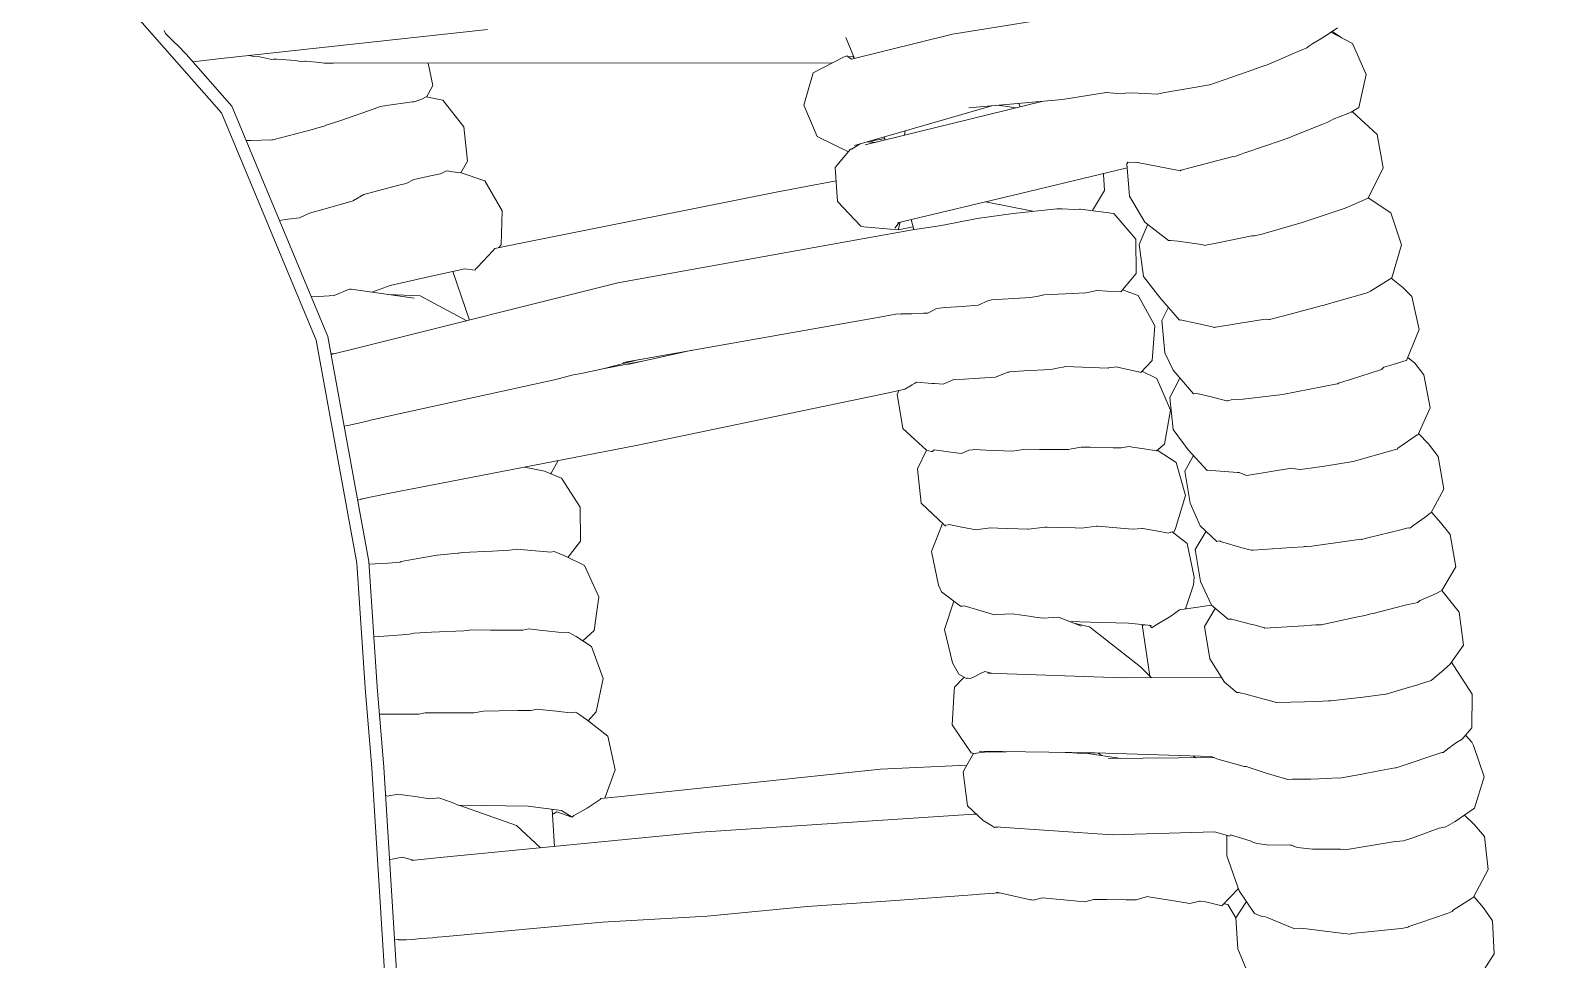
# Model space of a CAD drawing. Header units: centimetres. Extents: x 5488 to 20269, y -31398 to -19684.
# Drawn here: x 11344.11 to 11363.34, y -23768.72 to -23757.04 of the extents above; entities that cross this region are included whole.
import ezdxf

# ---------------------------------------------------------------- set-up
doc = ezdxf.new("R2010")
doc.units = ezdxf.units.CM
doc.layers.add('xxx_Auto_Kaplama_Ahşap Tarama', color=16, linetype='Continuous', lineweight=5)
doc.layers.add('xxx_Auto_Tefris_Tefris', color=32, linetype='Continuous', lineweight=15)

# ---------------------------------------------------------------- blocks, each defined once
blk = doc.blocks.new('trtetre')
at = {"color": 0, "linetype": 'ByBlock'}
for points in [[(413.046, 61.563), (410.988, 59.223)], [(400.119, 60.48), (401.792, 60.215)], [(396.759, 60.097), (397.029, 60.239)], [(396.894, 60.167), (397.015, 60.248)], [(397.077, 60.205), (396.948, 60.295)], [(403.061, 59.899), (401.792, 60.215)], [(407.642, 60.272), (411.031, 59.902)], [(411.582, 60.113), (411.691, 60.222)], [(411.71, 60.258), (411.691, 60.222)], [(396.587, 59.707), (396.759, 60.097)], [(397.178, 60.144), (397.077, 60.205)], [(397.258, 60.097), (397.178, 60.144)], [(397.258, 60.097), (397.308, 60.061)], [(397.308, 60.061), (397.334, 60.04)], [(397.49, 59.975), (397.334, 60.04)], [(403.022, 59.908), (403.133, 60.173)], [(411.543, 60.074), (411.431, 59.962)], [(411.543, 60.074), (411.582, 60.113)], [(397.716, 59.878), (397.49, 59.975)], [(397.716, 59.878), (397.84, 59.824)], [(397.863, 59.818), (397.84, 59.824)], [(403.045, 59.935), (403.022, 59.909)], [(403.107, 59.93), (403.045, 59.935)], [(403.061, 59.899), (403.121, 59.94)], [(403.121, 59.94), (403.162, 59.926)], [(403.543, 59.729), (403.162, 59.926)], [(403.306, 59.851), (409.578, 59.85)], [(408.389, 59.85), (408.327, 59.568)], [(409.697, 59.85), (409.578, 59.85)], [(409.754, 59.856), (409.697, 59.85)], [(409.926, 59.872), (409.754, 59.856)], [(409.926, 59.872), (409.939, 59.874)], [(409.973, 59.864), (409.939, 59.874)], [(409.973, 59.864), (410.056, 59.882)], [(410.056, 59.882), (410.295, 59.9)], [(410.334, 59.9), (410.295, 59.9)], [(410.334, 59.9), (410.353, 59.897)], [(410.506, 59.927), (410.353, 59.897)], [(410.601, 59.937), (410.506, 59.927)], [(410.601, 59.937), (410.617, 59.939)], [(410.617, 59.939), (410.645, 59.944)], [(411.431, 59.962), (410.857, 59.308)], [(411.348, 59.867), (411.031, 59.902)], [(396.678, 59.29), (396.587, 59.707)], [(398.084, 59.741), (397.863, 59.819)], [(398.47, 59.605), (398.084, 59.741)], [(403.662, 59.32), (403.543, 59.729)], [(398.47, 59.605), (398.555, 59.575)], [(398.558, 59.575), (398.555, 59.575)], [(398.777, 59.538), (398.558, 59.575)], [(399.145, 59.475), (398.777, 59.538)], [(399.145, 59.475), (399.155, 59.473)], [(399.155, 59.473), (399.212, 59.458)], [(399.368, 59.466), (399.212, 59.458)], [(399.544, 59.474), (399.368, 59.466)], [(399.544, 59.474), (399.618, 59.472)], [(399.627, 59.469), (399.618, 59.472)], [(399.759, 59.471), (399.627, 59.469)], [(399.759, 59.471), (399.764, 59.471)], [(399.764, 59.471), (399.854, 59.478)], [(399.859, 59.478), (399.854, 59.478)], [(400.406, 59.391), (399.859, 59.478)], [(408.327, 59.568), (408.41, 59.423)], [(396.678, 59.29), (396.774, 59.231)], [(400.406, 59.391), (401.583, 59.289)], [(400.668, 59.368), (401.334, 59.204)], [(400.941, 59.301), (400.956, 59.343)], [(401.126, 59.307), (400.993, 59.288)], [(401.233, 59.32), (401.126, 59.307)], [(403.023, 58.813), (401.294, 59.314)], [(403.492, 58.928), (403.662, 59.32)], [(408.204, 59.384), (407.939, 59.047)], [(408.204, 59.384), (408.412, 59.424)], [(408.466, 59.397), (408.412, 59.424)], [(408.466, 59.397), (408.503, 59.383)], [(408.503, 59.383), (408.564, 59.364)], [(408.564, 59.364), (408.586, 59.364)], [(408.673, 59.352), (408.587, 59.364)], [(408.673, 59.352), (408.852, 59.325)], [(408.852, 59.325), (408.992, 59.306)], [(409.021, 59.291), (408.992, 59.306)], [(409.138, 59.249), (409.021, 59.291)], [(409.138, 59.249), (409.499, 59.125)], [(410.857, 59.308), (409.65, 56.412)], [(396.449, 58.953), (396.76, 59.239)], [(396.827, 59.213), (396.774, 59.231)], [(397, 59.143), (396.827, 59.213)], [(397, 59.143), (397.06, 59.11)], [(397.07, 59.108), (397.06, 59.11)], [(397.154, 59.074), (397.07, 59.108)], [(397.457, 58.953), (397.154, 59.074)], [(402.889, 58.82), (401.334, 59.204)], [(409.499, 59.125), (409.67, 59.068)], [(409.695, 59.058), (409.67, 59.068)], [(409.774, 59.035), (409.695, 59.058)], [(410.988, 59.223), (409.797, 56.366)], [(396.371, 58.532), (396.449, 58.953)], [(397.457, 58.953), (397.581, 58.902)], [(397.595, 58.898), (397.581, 58.902)], [(397.656, 58.877), (397.595, 58.898)], [(398.102, 58.725), (397.656, 58.877)], [(402.387, 58.997), (402.394, 58.942)], [(402.636, 58.883), (402.65, 58.921)], [(402.696, 58.89), (402.643, 58.903)], [(402.759, 58.881), (402.696, 58.89)], [(402.865, 58.859), (402.757, 58.853)], [(402.759, 58.881), (402.833, 58.857)], [(403.099, 58.735), (403.492, 58.928)], [(407.939, 59.047), (407.894, 58.615)], [(409.858, 59.011), (409.774, 59.035)], [(409.858, 59.011), (410.34, 58.883)], [(410.356, 58.885), (410.34, 58.883)], [(410.619, 58.878), (410.356, 58.885)], [(410.619, 58.878), (410.677, 58.876)], [(398.167, 58.702), (398.103, 58.725)], [(398.167, 58.702), (398.226, 58.679)], [(398.275, 58.673), (398.226, 58.679)], [(398.278, 58.672), (398.275, 58.673)], [(398.869, 58.515), (398.278, 58.672)], [(403.02, 58.793), (402.954, 58.833)], [(403.062, 58.769), (403.02, 58.793)], [(403.062, 58.769), (403.072, 58.768)], [(403.266, 58.535), (403.072, 58.768)], [(396.562, 58.153), (396.371, 58.532)], [(398.908, 58.504), (398.869, 58.515)], [(398.908, 58.504), (398.917, 58.502)], [(398.917, 58.502), (398.927, 58.497)], [(398.944, 58.5), (398.927, 58.497)], [(398.944, 58.5), (399.486, 58.606)], [(399.579, 58.602), (399.455, 58.599)], [(399.563, 58.176), (399.596, 58.583)], [(399.583, 58.602), (399.579, 58.602)], [(399.586, 58.602), (399.583, 58.602)], [(399.596, 58.583), (399.586, 58.602)], [(399.592, 58.533), (400.935, 58.212)], [(403.238, 58.109), (403.266, 58.535)], [(407.985, 58.476), (407.675, 58.369)], [(407.894, 58.615), (407.975, 58.472)], [(407.995, 58.471), (407.985, 58.476)], [(408.075, 58.483), (407.995, 58.471)], [(408.075, 58.483), (408.153, 58.495)], [(408.164, 58.49), (408.153, 58.495)], [(408.231, 58.458), (408.164, 58.49)], [(399.89, 58.452), (399.88, 58.247)], [(399.892, 58.461), (399.89, 58.452)], [(403.989, 58.23), (403.255, 58.368)], [(407.458, 57.994), (407.675, 58.369)], [(408.339, 58.436), (408.231, 58.458)], [(408.339, 58.436), (408.531, 58.396)], [(408.531, 58.396), (408.566, 58.388)], [(408.666, 58.337), (408.566, 58.388)], [(408.758, 58.313), (408.666, 58.337)], [(408.758, 58.313), (409.149, 58.208)], [(396.275, 57.968), (396.561, 58.155)], [(396.562, 58.153), (396.852, 58.025)], [(399.371, 57.851), (399.563, 58.176)], [(399.88, 58.247), (400.029, 57.995)], [(401.356, 58.101), (400.822, 57.996)], [(402.483, 57.84), (400.935, 58.212)], [(401.375, 58.106), (401.356, 58.101)], [(402.945, 57.799), (403.238, 58.109)], [(403.989, 58.23), (407.199, 57.588)], [(409.149, 58.208), (409.195, 58.196)], [(409.325, 58.124), (409.195, 58.196)], [(409.325, 58.124), (409.345, 58.113)], [(409.345, 58.113), (409.701, 58.011)], [(396.143, 57.563), (396.275, 57.968)], [(396.852, 58.025), (397.391, 57.845)], [(399.759, 57.959), (399.484, 57.636)], [(400.182, 58.015), (399.759, 57.959)], [(400.192, 58.015), (400.182, 58.015)], [(400.254, 58.01), (400.192, 58.015)], [(400.412, 58.018), (400.254, 58.01)], [(400.48, 58.019), (400.412, 58.018)], [(401.027, 57.958), (400.48, 58.019)], [(400.822, 57.996), (400.776, 57.986)], [(401.481, 57.894), (401.027, 57.958)], [(407.458, 57.994), (407.47, 57.563)], [(409.701, 58.011), (409.879, 57.962)], [(410.007, 57.905), (409.879, 57.962)], [(410.008, 57.905), (410.007, 57.905)], [(410.152, 57.887), (410.008, 57.905)], [(397.391, 57.845), (397.871, 57.708)], [(397.871, 57.708), (397.883, 57.705)], [(397.883, 57.705), (397.989, 57.677)], [(399.075, 57.621), (399.371, 57.851)], [(399.44, 57.567), (399.335, 57.823)], [(401.929, 57.806), (401.481, 57.894)], [(402.293, 57.754), (401.929, 57.806)], [(402.311, 57.882), (402.276, 57.757)], [(402.475, 57.753), (402.286, 57.791)], [(402.293, 57.754), (402.902, 57.643)], [(402.449, 57.848), (402.475, 57.753)], [(402.46, 57.846), (402.517, 57.775)], [(402.475, 57.753), (402.905, 57.792)], [(402.945, 57.799), (402.905, 57.792)], [(410.152, 57.887), (410.258, 57.872)], [(396.263, 57.149), (396.143, 57.563)], [(398.021, 57.677), (397.989, 57.677)], [(398.025, 57.676), (398.021, 57.677)], [(398.025, 57.676), (398.454, 57.589)], [(398.454, 57.589), (398.602, 57.56)], [(398.602, 57.56), (398.611, 57.557)], [(398.656, 57.568), (398.611, 57.557)], [(398.656, 57.568), (398.95, 57.61)], [(398.95, 57.61), (399.048, 57.621)], [(399.075, 57.621), (399.048, 57.621)], [(399.389, 57.166), (399.44, 57.567)], [(399.484, 57.636), (399.481, 57.206)], [(406.001, 57.087), (402.902, 57.643)], [(407.549, 57.518), (407.199, 57.588)], [(407.47, 57.563), (407.497, 57.529)], [(407.569, 57.495), (407.549, 57.518)], [(407.768, 57.284), (407.569, 57.495)], [(396.124, 57.028), (396.27, 57.145)], [(396.263, 57.149), (396.532, 56.984)], [(399.18, 56.902), (399.389, 57.166)], [(399.481, 57.206), (399.674, 56.972)], [(407.791, 57.258), (407.768, 57.284)], [(407.791, 57.258), (407.798, 57.247)], [(407.927, 57.261), (407.798, 57.247)], [(407.869, 56.619), (408.076, 57.229)], [(408.33, 57.174), (407.927, 57.261)], [(408.864, 57.052), (408.33, 57.174)], [(396.124, 57.028), (396.013, 56.916)], [(396.574, 56.963), (396.532, 56.984)], [(396.928, 56.86), (396.574, 56.963)], [(399.652, 57), (399.453, 56.928)], [(399.674, 56.972), (399.843, 56.981)], [(399.843, 56.981), (399.976, 56.989)], [(400.073, 56.968), (399.976, 56.989)], [(400.073, 56.968), (400.114, 56.961)], [(400.114, 56.961), (400.368, 56.949)], [(400.368, 56.949), (400.64, 56.936)], [(400.693, 56.925), (400.64, 56.936)], [(406.001, 57.087), (409.25, 56.273)], [(408.895, 56.941), (408.49, 56.925)], [(409.355, 57.009), (408.564, 56.892)], [(409.097, 56.97), (408.864, 57.052)], [(409.373, 57.006), (409.355, 57.009)], [(409.373, 57.006), (409.388, 57.003)], [(409.568, 56.926), (409.388, 57.003)], [(395.921, 56.501), (396.013, 56.916)], [(397.101, 56.809), (396.928, 56.86)], [(397.101, 56.809), (397.126, 56.802)], [(397.151, 56.797), (397.126, 56.802)], [(397.541, 56.694), (397.151, 56.797)], [(398.935, 56.618), (399.18, 56.902)], [(399.157, 56.615), (399.074, 56.779)], [(399.453, 56.928), (399.247, 56.545)], [(400.693, 56.925), (400.806, 56.904)], [(400.806, 56.904), (401.089, 56.886)], [(401.089, 56.886), (401.299, 56.873)], [(401.312, 56.87), (401.299, 56.873)], [(401.312, 56.87), (401.337, 56.865)], [(401.467, 56.807), (401.337, 56.865)], [(401.67, 56.791), (401.467, 56.807)], [(401.884, 56.775), (401.67, 56.791)], [(401.884, 56.775), (401.992, 56.765)], [(402.103, 56.704), (401.992, 56.765)], [(408.49, 56.925), (407.9, 56.611)], [(409.761, 56.916), (409.568, 56.926)], [(409.761, 56.916), (409.857, 56.91)], [(397.801, 56.625), (397.541, 56.694)], [(397.801, 56.625), (397.805, 56.624)], [(397.812, 56.624), (397.805, 56.624)], [(397.812, 56.624), (397.855, 56.631)], [(397.855, 56.631), (398.197, 56.576)], [(398.197, 56.576), (398.476, 56.529)], [(398.521, 56.533), (398.73, 56.58)], [(398.73, 56.58), (398.928, 56.62)], [(398.928, 56.62), (398.935, 56.618)], [(399.121, 56.208), (399.157, 56.615)], [(402.154, 56.704), (402.103, 56.704)], [(402.304, 56.698), (402.154, 56.704)], [(402.304, 56.698), (402.433, 56.695)], [(402.437, 56.693), (402.433, 56.695)], [(402.479, 56.697), (402.437, 56.693)], [(402.479, 56.697), (402.825, 56.636)], [(405.935, 56.087), (402.825, 56.636)], [(396.079, 56.111), (395.921, 56.501)], [(398.5, 56.525), (398.48, 56.528)], [(398.5, 56.525), (398.501, 56.525)], [(398.501, 56.525), (398.503, 56.526)], [(398.503, 56.526), (398.521, 56.533)], [(399.247, 56.545), (399.278, 56.112)], [(409.65, 56.412), (409.134, 53.583)], [(409.797, 56.366), (409.285, 53.563)], [(399.015, 55.987), (399.121, 56.208)], [(405.881, 56.061), (405.067, 56.24)], [(409.608, 56.184), (409.25, 56.273)], [(409.596, 56.194), (409.573, 56.193)], [(409.596, 56.194), (409.61, 56.194)], [(395.973, 56.075), (395.86, 55.929)], [(395.973, 56.075), (396.063, 56.15)], [(396.083, 56.109), (396.079, 56.111)], [(396.083, 56.109), (396.277, 56.052)], [(396.277, 56.052), (396.364, 56.027)], [(396.364, 56.027), (396.395, 55.996)], [(396.43, 55.985), (396.395, 55.996)], [(396.43, 55.985), (396.745, 55.883)], [(398.758, 55.692), (399.015, 55.987)], [(399.409, 55.975), (399.22, 55.884)], [(399.278, 56.112), (399.422, 55.961)], [(399.432, 55.963), (399.713, 56.027)], [(399.713, 56.027), (399.723, 56.03)], [(399.826, 56.016), (399.723, 56.03)], [(399.826, 56.016), (399.834, 56.015)], [(399.834, 56.015), (400.371, 56.033)], [(400.397, 56.028), (400.371, 56.033)], [(400.452, 56.017), (400.397, 56.028)], [(400.452, 56.017), (400.555, 55.999)], [(400.555, 55.999), (400.894, 55.982)], [(401.068, 55.966), (400.894, 55.982)], [(405.718, 56.097), (406.189, 56.005)], [(405.732, 56.123), (406.191, 56.005)], [(406.442, 55.953), (406.191, 56.005)], [(395.781, 55.517), (395.86, 55.929)], [(396.745, 55.883), (396.934, 55.824)], [(396.934, 55.824), (396.943, 55.818)], [(396.943, 55.818), (396.952, 55.815)], [(396.952, 55.815), (397.639, 55.684)], [(399.056, 55.644), (398.929, 55.889)], [(399.22, 55.884), (399.049, 55.487)], [(399.432, 55.963), (399.422, 55.961)], [(401.068, 55.966), (401.077, 55.965)], [(401.077, 55.965), (401.096, 55.963)], [(401.249, 55.899), (401.096, 55.963)], [(401.583, 55.88), (401.249, 55.899)], [(401.583, 55.88), (401.641, 55.876)], [(401.641, 55.876), (401.772, 55.872)], [(401.907, 55.814), (401.772, 55.872)], [(402.019, 55.82), (401.907, 55.814)], [(402.019, 55.82), (402.046, 55.822)], [(402.046, 55.822), (402.245, 55.838)], [(402.269, 55.822), (402.245, 55.838)], [(402.3, 55.804), (402.269, 55.822)], [(402.32, 55.792), (402.3, 55.804)], [(402.32, 55.792), (402.389, 55.748)], [(406.443, 55.953), (406.465, 55.948)], [(406.465, 55.948), (406.578, 55.924)], [(406.781, 55.873), (406.579, 55.924)], [(408.601, 55.474), (406.781, 55.873)], [(397.639, 55.684), (398.134, 55.624)], [(398.134, 55.624), (398.284, 55.617)], [(398.284, 55.617), (398.328, 55.601)], [(398.328, 55.601), (398.331, 55.601)], [(398.331, 55.601), (398.338, 55.602)], [(398.338, 55.602), (398.585, 55.664)], [(398.585, 55.664), (398.715, 55.696)], [(398.715, 55.696), (398.758, 55.692)], [(399.016, 55.242), (399.056, 55.644)], [(402.389, 55.748), (402.576, 55.709)], [(402.486, 55.685), (402.416, 55.254)], [(402.461, 55.733), (402.486, 55.685)], [(405.748, 55.045), (402.576, 55.709)], [(395.938, 55.172), (395.781, 55.517)], [(399.049, 55.487), (399.122, 55.06)], [(408.601, 55.474), (409.114, 55.358)], [(398.824, 54.985), (399.016, 55.242)], [(402.416, 55.254), (402.119, 54.983)], [(409.14, 55.352), (409.114, 55.358)], [(409.224, 55.332), (409.14, 55.352)], [(409.396, 55.294), (409.224, 55.332)], [(409.396, 55.294), (409.444, 55.284)], [(395.803, 55.061), (395.681, 54.903)], [(395.803, 55.061), (395.928, 55.194)], [(395.943, 55.175), (395.938, 55.172)], [(395.968, 55.158), (395.943, 55.175)], [(395.968, 55.158), (396.152, 55.035)], [(396.152, 55.035), (396.185, 55.013)], [(396.185, 55.013), (396.197, 54.997)], [(399.122, 55.06), (399.213, 54.981)], [(399.122, 55.06), (399.226, 54.973)], [(399.379, 54.998), (399.524, 55.021)], [(399.524, 55.021), (399.566, 55.028)], [(399.667, 55.012), (399.566, 55.028)], [(399.77, 55.013), (399.667, 55.012)], [(399.77, 55.013), (400.057, 55.019)], [(400.057, 55.019), (400.173, 55.021)], [(400.295, 54.999), (400.173, 55.021)], [(405.748, 55.045), (408.89, 54.436)], [(395.61, 54.493), (395.681, 54.903)], [(396.199, 54.997), (396.197, 54.997)], [(396.199, 54.997), (396.218, 54.991)], [(396.218, 54.991), (396.748, 54.84)], [(396.748, 54.84), (397.111, 54.78)], [(398.588, 54.729), (398.824, 54.985)], [(398.868, 54.717), (398.76, 54.915)], [(398.976, 54.829), (398.858, 54.414)], [(398.976, 54.829), (399.215, 54.983)], [(399.379, 54.998), (399.226, 54.973)], [(400.295, 54.999), (400.33, 54.993)], [(400.33, 54.993), (400.697, 54.993)], [(400.697, 54.993), (400.86, 54.995)], [(400.927, 54.986), (400.861, 54.995)], [(400.927, 54.986), (401.034, 54.972)], [(401.034, 54.972), (401.367, 54.984)], [(401.367, 54.984), (401.516, 54.99)], [(401.541, 54.987), (401.516, 54.99)], [(401.541, 54.987), (401.584, 54.983)], [(401.676, 54.941), (401.584, 54.983)], [(401.812, 54.958), (401.676, 54.941)], [(401.929, 54.976), (401.812, 54.958)], [(401.929, 54.976), (402.02, 54.989)], [(402.043, 54.964), (402.02, 54.989)], [(402.059, 54.964), (402.043, 54.964)], [(402.087, 54.973), (402.059, 54.964)], [(402.087, 54.973), (402.118, 54.984)], [(402.118, 54.984), (402.231, 54.749)], [(406.751, 54.851), (406.841, 54.695)], [(397.111, 54.78), (397.413, 54.739)], [(397.413, 54.739), (397.415, 54.739)], [(397.514, 54.753), (397.415, 54.739)], [(397.514, 54.753), (397.527, 54.755)], [(397.527, 54.755), (398.063, 54.669)], [(398.063, 54.669), (398.091, 54.664)], [(398.185, 54.7), (398.091, 54.664)], [(398.205, 54.701), (398.185, 54.7)], [(398.205, 54.701), (398.479, 54.723)], [(398.479, 54.723), (398.578, 54.731)], [(398.578, 54.731), (398.588, 54.729)], [(398.8, 54.317), (398.868, 54.717)], [(402.231, 54.749), (402.183, 54.316)], [(406.708, 54.629), (406.476, 54.268)], [(406.922, 54.72), (406.708, 54.629)], [(406.841, 54.695), (406.846, 54.688)], [(407.175, 54.768), (406.922, 54.72)], [(395.773, 54.191), (395.61, 54.493)], [(409.239, 54.368), (408.89, 54.436)], [(398.674, 54.033), (398.8, 54.317)], [(398.858, 54.414), (398.984, 53.997)], [(402.183, 54.316), (401.894, 54.042)], [(406.476, 54.268), (406.471, 53.839)], [(409.275, 54.355), (409.159, 54.383)], [(395.653, 54.072), (395.53, 53.924)], [(395.765, 54.205), (395.653, 54.072)], [(395.775, 54.194), (395.773, 54.191)], [(395.828, 54.153), (395.775, 54.194)], [(395.828, 54.153), (395.988, 54.039)], [(402.053, 53.71), (401.915, 54.062)], [(395.457, 53.515), (395.53, 53.924)], [(395.988, 54.039), (396.037, 54.003)], [(396.058, 54.008), (396.037, 54.003)], [(396.151, 53.983), (396.058, 54.008)], [(396.151, 53.983), (396.564, 53.88)], [(396.564, 53.88), (396.643, 53.861)], [(396.647, 53.862), (396.643, 53.861)], [(396.765, 53.845), (396.647, 53.862)], [(398.464, 53.836), (398.674, 54.033)], [(398.736, 53.734), (398.6, 53.964)], [(399.027, 53.956), (398.839, 53.81)], [(398.984, 53.997), (399.011, 53.943)], [(399.045, 53.95), (399.027, 53.956)], [(399.073, 53.941), (399.045, 53.95)], [(399.18, 53.959), (399.073, 53.941)], [(399.18, 53.959), (399.394, 53.997)], [(399.405, 53.996), (399.394, 53.997)], [(399.525, 53.988), (399.405, 53.996)], [(399.679, 54.002), (399.525, 53.988)], [(399.679, 54.002), (399.964, 54.029)], [(399.978, 54.028), (399.964, 54.029)], [(400.169, 54.003), (399.978, 54.028)], [(400.247, 54.005), (400.169, 54.003)], [(400.247, 54.005), (400.601, 54.015)], [(400.601, 54.015), (400.628, 54.016)], [(400.834, 53.991), (400.628, 54.016)], [(400.834, 53.991), (400.843, 53.99)], [(400.843, 53.99), (401.221, 54.004)], [(401.221, 54.004), (401.312, 54.007)], [(401.411, 53.993), (401.312, 54.007)], [(401.411, 53.993), (401.491, 53.981)], [(401.491, 53.981), (401.695, 54.02)], [(401.695, 54.02), (401.833, 54.049)], [(401.847, 54.046), (401.833, 54.049)], [(401.847, 54.046), (401.877, 54.041)], [(401.883, 54.032), (401.877, 54.041)], [(401.883, 54.032), (401.88, 54.029)], [(401.891, 54.039), (401.885, 54.033)], [(396.765, 53.845), (397.33, 53.768)], [(397.341, 53.771), (397.33, 53.768)], [(397.362, 53.77), (397.342, 53.771)], [(397.376, 53.768), (397.362, 53.77)], [(397.523, 53.758), (397.376, 53.768)], [(397.523, 53.758), (398.009, 53.724)], [(398.009, 53.724), (398.026, 53.724)], [(398.026, 53.724), (398.032, 53.724)], [(398.162, 53.761), (398.032, 53.724)], [(398.162, 53.761), (398.418, 53.835)], [(398.418, 53.835), (398.424, 53.838)], [(398.424, 53.838), (398.432, 53.841)], [(398.432, 53.841), (398.464, 53.836)], [(398.671, 53.331), (398.736, 53.734)], [(398.75, 53.386), (398.839, 53.81)], [(402.053, 53.71), (401.965, 53.286)], [(406.471, 53.839), (406.631, 53.635)], [(406.802, 53.71), (406.661, 53.65)], [(406.849, 53.702), (406.802, 53.71)], [(406.892, 53.706), (406.849, 53.702)], [(406.892, 53.706), (407.039, 53.719)], [(407.039, 53.719), (407.274, 53.74)], [(407.329, 53.728), (407.274, 53.74)], [(407.363, 53.726), (407.329, 53.728)], [(407.363, 53.726), (407.578, 53.714)], [(407.578, 53.714), (407.959, 53.698)], [(408.003, 53.689), (407.959, 53.698)], [(408.003, 53.689), (408.014, 53.687)], [(408.014, 53.687), (408.276, 53.663)], [(395.635, 53.217), (395.457, 53.515)], [(406.42, 53.531), (406.239, 53.138)], [(406.661, 53.65), (406.42, 53.531)], [(408.276, 53.663), (408.279, 53.663)], [(408.633, 53.6), (408.279, 53.663)], [(408.633, 53.6), (408.726, 53.583)], [(408.739, 53.575), (408.726, 53.583)], [(408.891, 53.563), (408.739, 53.575)], [(409.132, 53.55), (408.891, 53.563)], [(409.134, 53.583), (409.029, 52.009)], [(409.285, 53.563), (409.181, 51.996)], [(398.533, 53.033), (398.671, 53.331)], [(398.75, 53.386), (398.758, 53.291)], [(398.758, 53.291), (398.86, 52.988)], [(401.965, 53.286), (401.928, 53.203)], [(395.415, 52.945), (395.633, 53.22)], [(395.705, 53.181), (395.635, 53.217)], [(395.705, 53.181), (395.906, 53.093)], [(395.906, 53.093), (395.909, 53.092)], [(395.909, 53.092), (395.937, 53.067)], [(401.928, 53.203), (401.69, 53.022)], [(406.239, 53.138), (406.297, 52.714)], [(395.415, 52.945), (395.363, 52.53)], [(396.095, 53.033), (395.937, 53.067)], [(396.128, 53.024), (396.095, 53.033)], [(396.128, 53.024), (396.496, 52.928)], [(396.528, 52.925), (396.496, 52.928)], [(396.603, 52.905), (396.528, 52.925)], [(396.712, 52.881), (396.603, 52.905)], [(398.323, 52.857), (398.533, 53.033)], [(398.62, 52.765), (398.484, 52.992)], [(398.534, 53.035), (398.793, 52.998)], [(398.933, 52.977), (398.793, 52.998)], [(398.996, 52.927), (398.933, 52.977)], [(399.042, 52.895), (398.996, 52.927)], [(400.795, 52.891), (401.041, 52.926)], [(401.224, 52.915), (401.041, 52.926)], [(401.224, 52.915), (401.263, 52.912)], [(401.263, 52.912), (401.389, 52.949)], [(401.389, 52.949), (401.642, 53.024)], [(401.665, 53.022), (401.642, 53.024)], [(401.665, 53.022), (401.69, 53.022)], [(401.772, 53.084), (401.893, 52.729)], [(396.712, 52.881), (397.151, 52.786)], [(397.22, 52.785), (397.151, 52.786)], [(397.273, 52.781), (397.22, 52.785)], [(397.37, 52.775), (397.273, 52.781)], [(397.37, 52.775), (397.859, 52.745)], [(397.862, 52.746), (397.859, 52.745)], [(397.867, 52.748), (397.862, 52.746)], [(398.001, 52.785), (397.867, 52.748)], [(398.04, 52.796), (398.001, 52.785)], [(398.04, 52.796), (398.263, 52.854)], [(398.263, 52.854), (398.278, 52.858)], [(398.278, 52.858), (398.323, 52.857)], [(398.62, 52.765), (398.551, 52.36)], [(399.242, 52.78), (399.042, 52.895)], [(399.242, 52.78), (399.284, 52.747)], [(399.284, 52.747), (399.314, 52.782)], [(399.577, 52.807), (399.287, 52.779)], [(399.406, 52.791), (399.307, 52.143)], [(399.388, 52.784), (399.367, 52.787)], [(399.404, 52.782), (399.388, 52.784)], [(400.065, 52.762), (399.427, 52.257)], [(400.06, 52.822), (399.577, 52.807)], [(400.322, 52.83), (400.06, 52.822)], [(400.263, 52.807), (400.065, 52.762)], [(400.455, 52.882), (400.166, 52.77)], [(400.649, 52.871), (400.455, 52.882)], [(400.753, 52.885), (400.649, 52.871)], [(400.753, 52.885), (400.795, 52.891)], [(401.789, 52.31), (401.893, 52.729)], [(406.297, 52.714), (406.442, 52.586)], [(406.672, 52.685), (406.986, 52.72)], [(406.986, 52.72), (407.12, 52.735)], [(407.195, 52.721), (407.12, 52.735)], [(407.195, 52.721), (407.196, 52.721)], [(407.196, 52.721), (407.605, 52.721)], [(407.605, 52.721), (407.854, 52.722)], [(407.89, 52.715), (407.854, 52.722)], [(407.94, 52.712), (407.89, 52.715)], [(407.94, 52.712), (408.347, 52.693)], [(395.532, 52.287), (395.363, 52.53)], [(406.333, 52.516), (406.185, 52.112)], [(406.525, 52.641), (406.333, 52.516)], [(406.616, 52.689), (406.525, 52.641)], [(406.672, 52.685), (406.616, 52.689)], [(408.347, 52.693), (408.562, 52.683)], [(408.597, 52.675), (408.562, 52.683)], [(408.597, 52.675), (408.655, 52.664)], [(408.657, 52.663), (408.655, 52.664)], [(408.945, 52.642), (408.657, 52.663)], [(409.071, 52.635), (408.945, 52.642)], [(398.367, 52.064), (398.551, 52.36)], [(395.251, 51.914), (395.483, 52.273)], [(395.511, 52.317), (395.483, 52.273)], [(395.534, 52.286), (395.532, 52.287)], [(395.553, 52.27), (395.534, 52.286)], [(395.613, 52.218), (395.553, 52.27)], [(395.613, 52.218), (395.768, 52.085)], [(399.427, 52.257), (399.286, 52.122)], [(401.347, 52.178), (399.648, 52.122)], [(401.302, 52.177), (401.3, 52.176)], [(401.302, 52.177), (401.382, 52.201)], [(401.429, 52.179), (401.382, 52.201)], [(401.52, 52.134), (401.429, 52.179)], [(401.52, 52.134), (401.566, 52.11)], [(401.711, 52.165), (401.613, 52.11)], [(401.764, 52.003), (401.643, 52.127)], [(401.789, 52.31), (401.711, 52.165)], [(395.77, 52.085), (395.768, 52.085)], [(395.901, 52.044), (395.77, 52.085)], [(395.96, 52.025), (395.901, 52.044)], [(395.96, 52.025), (396.043, 52.001)], [(396.043, 52.001), (396.334, 51.916)], [(398.173, 51.932), (398.182, 51.935)], [(398.212, 51.934), (398.182, 51.935)], [(398.212, 51.934), (398.367, 52.064)], [(398.403, 52.123), (399.648, 52.122)], [(401.566, 52.11), (401.595, 52.114)], [(401.595, 52.114), (401.604, 52.114)], [(401.613, 52.11), (401.604, 52.114)], [(401.77, 51.955), (401.764, 52.003)], [(401.795, 51.528), (401.77, 51.955)], [(406.185, 52.112), (406.273, 51.694)], [(409.029, 52.009), (408.945, 50.997)], [(409.181, 51.996), (409.096, 50.985)], [(395.255, 51.493), (395.251, 51.914)], [(396.334, 51.916), (396.337, 51.915)], [(396.337, 51.915), (396.342, 51.913)], [(396.623, 51.877), (396.342, 51.913)], [(396.623, 51.877), (397.036, 51.83)], [(397.064, 51.832), (397.036, 51.83)], [(397.134, 51.826), (397.064, 51.832)], [(397.362, 51.82), (397.134, 51.826)], [(397.362, 51.82), (397.715, 51.811)], [(397.719, 51.812), (397.715, 51.811)], [(397.743, 51.818), (397.719, 51.812)], [(397.743, 51.818), (397.979, 51.883)], [(397.979, 51.883), (398.098, 51.915)], [(398.173, 51.932), (398.098, 51.915)], [(406.126, 51.388), (406.397, 51.597)], [(406.273, 51.694), (406.375, 51.58)], [(406.403, 51.6), (406.397, 51.597)], [(406.481, 51.654), (406.403, 51.6)], [(406.481, 51.654), (406.519, 51.679)], [(406.519, 51.679), (406.534, 51.689)], [(406.601, 51.679), (406.534, 51.689)], [(406.771, 51.7), (406.601, 51.679)], [(406.771, 51.7), (406.901, 51.714)], [(406.901, 51.714), (407.013, 51.727)], [(407.094, 51.71), (407.013, 51.727)], [(407.259, 51.708), (407.094, 51.71)], [(407.259, 51.708), (407.494, 51.705)], [(407.494, 51.705), (407.69, 51.703)], [(407.811, 51.679), (407.69, 51.703)], [(407.856, 51.679), (407.811, 51.679)], [(407.856, 51.679), (408.168, 51.679)], [(408.168, 51.679), (408.426, 51.681)], [(408.504, 51.664), (408.426, 51.681)], [(408.52, 51.664), (408.504, 51.664)], [(408.52, 51.664), (408.762, 51.662)], [(408.762, 51.662), (408.989, 51.663)], [(409, 51.66), (408.989, 51.663)], [(395.255, 51.493), (395.38, 51.35)], [(395.258, 51.311), (395.338, 51.398)], [(401.557, 51.177), (401.795, 51.528)], [(406.126, 51.388), (406.033, 50.965)], [(395.101, 50.874), (395.236, 51.27)], [(395.236, 51.27), (395.258, 51.311)], [(395.448, 51.305), (395.38, 51.35)], [(395.54, 51.241), (395.448, 51.305)], [(395.54, 51.241), (395.618, 51.183)], [(395.633, 51.183), (395.618, 51.183)], [(395.784, 51.132), (395.633, 51.183)], [(398.537, 51.133), (399.997, 51.177)], [(400.119, 51.171), (399.669, 51.105)], [(399.955, 51.175), (399.916, 51.142)], [(400.167, 51.17), (399.96, 51.176)], [(401.454, 51.196), (399.997, 51.177)], [(400.281, 51.179), (400.167, 51.17)], [(400.375, 51.182), (400.281, 51.179)], [(401.11, 51.191), (401.214, 51.19)], [(401.214, 51.19), (401.376, 51.188)], [(401.376, 51.188), (401.39, 51.187)], [(401.461, 51.176), (401.39, 51.187)], [(401.489, 51.172), (401.461, 51.176)], [(401.489, 51.172), (401.498, 51.169)], [(401.498, 51.169), (401.505, 51.165)], [(401.557, 51.177), (401.505, 51.165)], [(401.642, 50.963), (401.526, 51.17)], [(396.019, 51.052), (395.784, 51.132)], [(396.019, 51.052), (396.207, 50.99)], [(396.22, 50.99), (396.207, 50.99)], [(396.404, 50.954), (396.22, 50.99)], [(397.871, 50.931), (398.094, 51.007)], [(398.12, 51.007), (398.094, 51.007)], [(398.257, 51.041), (398.12, 51.007)], [(398.257, 51.041), (398.453, 51.097)], [(398.453, 51.097), (398.537, 51.133)], [(398.5, 51.117), (398.505, 51.117)], [(398.505, 51.117), (399.833, 51.104)], [(398.742, 51.123), (398.729, 51.115)], [(398.742, 51.123), (398.754, 51.132)], [(398.754, 51.132), (398.766, 51.14)], [(402.696, 50.971), (401.61, 51.021)], [(408.945, 50.997), (408.779, 48.297)], [(409.096, 50.985), (408.93, 48.289)], [(395.222, 50.482), (395.101, 50.874)], [(396.661, 50.904), (396.404, 50.954)], [(396.661, 50.904), (396.923, 50.857)], [(396.947, 50.861), (396.923, 50.857)], [(397.077, 50.854), (396.947, 50.861)], [(397.283, 50.847), (397.077, 50.854)], [(397.283, 50.847), (397.512, 50.845)], [(397.512, 50.845), (397.572, 50.841)], [(397.817, 50.915), (397.573, 50.841)], [(397.871, 50.931), (397.817, 50.915)], [(401.6, 50.511), (401.655, 50.934)], [(401.655, 50.934), (401.642, 50.963)], [(402.696, 50.971), (405.919, 50.632)], [(406.033, 50.965), (406.165, 50.606)], [(406.217, 50.601), (405.919, 50.632)], [(406.224, 50.591), (406.217, 50.601)], [(406.389, 50.482), (406.224, 50.591)], [(408.252, 50.612), (408.158, 50.577)], [(408.368, 50.6), (408.252, 50.612)], [(408.581, 50.631), (408.368, 50.6)], [(408.581, 50.631), (408.652, 50.641)], [(408.652, 50.641), (408.768, 50.659)], [(408.897, 50.632), (408.768, 50.659)], [(408.908, 50.635), (408.897, 50.632)], [(408.908, 50.635), (408.923, 50.639)], [(395.222, 50.482), (395.467, 50.315)], [(401.403, 50.326), (401.6, 50.511)], [(401.49, 50.408), (401.522, 50.405)], [(404.961, 50.18), (401.522, 50.405)], [(406.553, 50.388), (406.389, 50.482)], [(406.711, 50.451), (406.576, 50.37)], [(406.581, 50.367), (406.768, 50.437)], [(407.13, 50.507), (406.711, 50.451)], [(406.768, 50.437), (406.809, 50.41)], [(406.828, 50.466), (406.798, 50.001)], [(406.824, 50.411), (406.809, 50.41)], [(407.698, 50.514), (407.13, 50.507)], [(407.93, 50.492), (407.274, 50.264)], [(408.008, 50.518), (407.698, 50.514)], [(407.93, 50.492), (408, 50.518)], [(408.008, 50.518), (408.066, 50.543)], [(408.066, 50.543), (408.158, 50.577)], [(395.223, 50.273), (395.098, 50.125)], [(395.223, 50.273), (395.351, 50.394)], [(395.467, 50.315), (395.584, 50.247)], [(395.626, 50.238), (395.584, 50.247)], [(395.666, 50.229), (395.626, 50.238)], [(396.001, 50.11), (395.666, 50.229)], [(401.249, 50.245), (399.781, 50.144)], [(401.261, 50.238), (401.221, 50.243)], [(401.261, 50.238), (401.298, 50.265)], [(401.298, 50.265), (401.403, 50.326)], [(406.553, 50.388), (406.57, 50.373)], [(406.57, 50.373), (406.581, 50.367)], [(407.274, 50.264), (406.975, 49.983)], [(395.053, 49.71), (395.098, 50.125)], [(396.001, 50.11), (396.116, 50.07)], [(396.163, 50.067), (396.116, 50.07)], [(396.22, 50.063), (396.163, 50.067)], [(396.723, 49.979), (396.22, 50.063)], [(397.526, 50.016), (397.498, 50.005)], [(397.542, 50.016), (397.526, 50.016)], [(397.842, 50.02), (397.542, 50.016)], [(397.868, 50.023), (397.844, 50.02)], [(397.868, 50.023), (397.927, 50.031)], [(397.927, 50.031), (397.958, 50.036)], [(397.958, 50.036), (398.002, 50.048)], [(398.002, 50.048), (398.045, 50.071)], [(398.045, 50.071), (398.141, 50.102)], [(398.141, 50.102), (398.293, 50.145)], [(398.293, 50.145), (398.302, 50.13)], [(398.302, 50.13), (398.495, 50.183)], [(398.34, 49.882), (398.34, 50.14)], [(398.495, 50.183), (399.781, 50.144)], [(404.961, 50.18), (408.235, 49.861)], [(396.723, 49.979), (396.824, 49.963)], [(396.872, 49.966), (396.824, 49.963)], [(396.892, 49.963), (396.872, 49.966)], [(396.909, 49.965), (396.892, 49.963)], [(396.949, 49.967), (396.909, 49.965)], [(397.26, 49.967), (396.949, 49.967)], [(397.261, 49.967), (397.451, 49.985)], [(397.499, 50.005), (397.451, 49.985)], [(398.184, 49.444), (398.34, 49.882)], [(408.598, 49.825), (408.235, 49.861)], [(408.571, 49.828), (408.716, 49.865)], [(408.842, 49.839), (408.716, 49.865)], [(408.855, 49.836), (408.842, 49.839)], [(408.855, 49.836), (408.873, 49.831)], [(395.235, 49.363), (395.053, 49.71)], [(397.991, 49.157), (398.184, 49.444)], [(398.194, 49.473), (398.401, 49.252)], [(395.112, 49.227), (395.231, 49.369)], [(395.26, 49.347), (395.235, 49.363)], [(395.26, 49.347), (395.444, 49.228)], [(398.227, 49.102), (398.092, 49.308)], [(398.326, 49.268), (398.226, 49.104)], [(398.375, 49.28), (398.326, 49.268)], [(398.519, 49.283), (398.401, 49.252)], [(398.607, 49.303), (398.519, 49.283)], [(398.607, 49.303), (398.669, 49.312)], [(398.674, 49.312), (398.669, 49.312)], [(398.674, 49.312), (398.684, 49.312)], [(398.803, 49.282), (398.684, 49.312)], [(398.982, 49.31), (398.803, 49.282)], [(399.301, 49.363), (398.982, 49.31)], [(399.301, 49.363), (399.339, 49.369)], [(399.481, 49.329), (399.339, 49.369)], [(399.604, 49.329), (399.481, 49.329)], [(399.855, 49.333), (399.604, 49.329)], [(399.855, 49.333), (400.011, 49.333)], [(400.13, 49.303), (400.011, 49.333)], [(400.166, 49.306), (400.13, 49.303)], [(400.437, 49.332), (400.167, 49.306)], [(400.437, 49.332), (400.664, 49.354)], [(400.772, 49.326), (400.664, 49.354)], [(400.772, 49.326), (400.664, 49.354)], [(400.81, 49.328), (400.772, 49.326)], [(400.799, 49.327), (400.795, 49.327)], [(400.81, 49.328), (400.799, 49.327)], [(401.235, 49.424), (400.81, 49.328)], [(401.385, 49.404), (401.198, 49.416)], [(401.385, 49.404), (401.451, 49.399)], [(401.451, 49.399), (401.478, 49.397)], [(401.538, 49.393), (401.478, 49.397)], [(402.565, 49.317), (401.538, 49.393)], [(403.618, 49.245), (402.565, 49.317)], [(404.876, 49.123), (403.618, 49.245)], [(394.974, 48.65), (394.996, 49.066)], [(395.112, 49.227), (394.996, 49.066)], [(395.444, 49.228), (395.486, 49.202)], [(395.486, 49.202), (395.503, 49.18)], [(395.565, 49.159), (395.504, 49.18)], [(395.565, 49.159), (395.91, 49.04)], [(397.517, 48.978), (397.831, 49.106)], [(397.831, 49.106), (397.853, 49.115)], [(397.853, 49.115), (397.898, 49.119)], [(397.898, 49.119), (397.991, 49.157)], [(398.199, 48.713), (398.227, 49.102)], [(404.876, 49.123), (406.194, 49.046)], [(395.91, 49.04), (396.05, 48.992)], [(396.05, 48.992), (396.06, 48.986)], [(396.06, 48.986), (396.073, 48.982)], [(396.073, 48.982), (396.146, 48.97)], [(396.146, 48.97), (396.603, 48.923)], [(396.603, 48.923), (396.768, 48.905)], [(396.768, 48.905), (396.782, 48.899)], [(396.868, 48.906), (396.782, 48.899)], [(396.868, 48.906), (397.37, 48.968)], [(397.37, 48.968), (397.419, 48.973)], [(397.419, 48.973), (397.485, 48.963)], [(397.517, 48.978), (397.485, 48.963)], [(408.21, 48.864), (406.194, 49.046)], [(408.275, 48.858), (408.21, 48.864)], [(408.332, 48.853), (408.275, 48.858)], [(398.051, 48.35), (398.199, 48.713)], [(408.474, 48.841), (408.332, 48.853)], [(408.474, 48.841), (408.584, 48.83)], [(408.584, 48.83), (408.665, 48.826)], [(408.757, 48.827), (408.665, 48.826)], [(408.762, 48.828), (408.757, 48.827)], [(408.762, 48.828), (408.812, 48.835)], [(395.14, 48.393), (394.974, 48.65)]]:
    blk.add_lwpolyline(points, dxfattribs=at)
blk = doc.blocks.new('koltukrewrweewr')
at = {"xscale": -1, "rotation": 270}
blk.add_blockref('trtetre', (-925.958, -51.65), dxfattribs=at)

msp = doc.modelspace()

# ---------------------------------------------------------------- hatches: boundary and pattern name
at = {"layer": 'xxx_Auto_Kaplama_Ahşap Tarama'}
h = msp.add_hatch(dxfattribs=at)
h.set_pattern_fill('AR-CONC', color=256, scale=0.5)
h.set_pattern_definition([(50, (809.53, -3617.59), (91.09233, -7.96954), [9.525, -104.775]), (355, (809.53, -3617.59), (-17.6217, 95.52842), [7.62, -83.8203]), (100.45144, (817.12, -3618.255), (73.47062, 87.55888), [8.095, -89.04512]), (46.1842, (809.53, -3592.19), (135.5395, -21.02116), [14.2875, -157.1625]), (96.63556, (820.83, -3593.94), (118.70207, 123.71306), [12.1425, -133.5678]), (351.18415, (809.53, -3592.19), (118.70207, 123.71306), [11.43, -125.72987]), (21, (822.23, -3598.54), (75.8072, -51.1326), [9.525, -104.775]), (326, (822.23, -3598.54), (30.901, 92.09398), [7.62, -83.82]), (71.45144, (828.55, -3602.8), (106.7082, 40.96138), [8.095, -89.04497]), (37.5, (809.53, -3617.59), (1.5443, 42.27752), [0, -82.804, 0, -85.09, 0, -84.1375]), (7.5, (809.53, -3617.59), (33.40983, 50.09029), [0, -48.514, 0, -80.899, 0, -32.0675]), (327.5, (781.21, -3617.59), (67.795298, -2.864372), [0, -31.75, 0, -99.06, 0, -131.445]), (317.5, (768.51, -3617.59), (74.06459, 12.71325), [0, -41.275, 0, -65.786, 0, -93.345])])
edge = h.paths.add_edge_path()
edge.add_line((9312.934, -27555.319), (9330.626, -27555.319))
edge.add_arc((9330.626, -27548.319), 7, 270, 349.5592)
edge.add_arc((-12655703.852, 2009176.564), 12827763.879, 350.8642093147, 350.8644691226)
edge.add_line((9346.746, -27492.157), (9332.45, -27492.157))
edge.add_line((9332.45, -27492.157), (9332.449, -27061.102))
edge.add_line((9332.449, -27061.102), (9346.746, -27061.102))
edge.add_arc((-12660642.429, -2064524.007), 12832765.905, 9.1355309233, 9.1357906395)
edge.add_arc((9330.626, -27004.939), 7, 10.4408, 90)
edge.add_line((9330.626, -26997.939), (9312.934, -26997.939))
edge.add_arc((9312.934, -27004.939), 7, 90, 170.4864)
edge.add_arc((10864.464, -27276.629), 1582.138, 170.069442, 189.930558)
edge.add_arc((9312.934, -27548.319), 7, 189.5136, 270)

# ---------------------------------------------------------------- block references
at = {"layer": 'xxx_Auto_Tefris_Tefris', "rotation": 90}
msp.add_blockref('koltukrewrweewr', (11705.845, -22891.342), dxfattribs=at)

doc.saveas('drawing.dxf')
